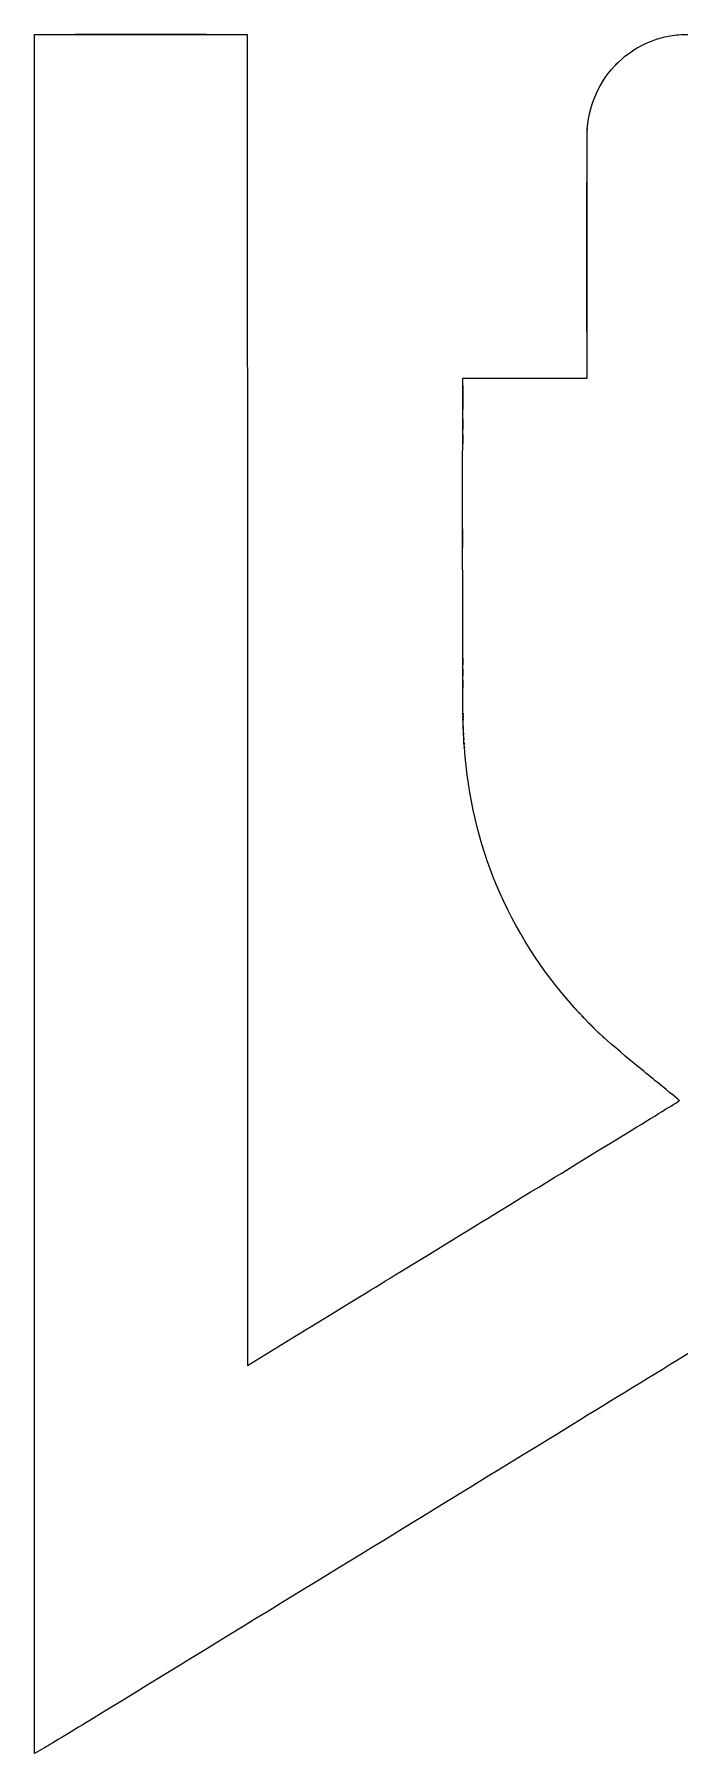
# Model space of a CAD drawing. Header units: millimetres. Extents: x -1349 to 1341, y -2680 to -1380.
# Drawn here: x 41 to 529, y -2679 to -1380 of the extents above; entities that cross this region are included whole.
import ezdxf

# ---------------------------------------------------------------- set-up
doc = ezdxf.new("R2010")
doc.units = ezdxf.units.MM
doc.layers.get('0').update_dxf_attribs({"linetype": 'CONTINUOUS'})

msp = doc.modelspace()

# ---------------------------------------------------------------- linework, layer by layer
for p, q in [((40.9, -2029.7), (40.9, -1380)), ((40.9, -1380), (121.4, -1380)), ((121.4, -1380), (201.8, -1380)), ((201.8, -1380), (201.9, -1883)), ((458.6, -1639.7), (458.6, -1546.8)), ((364.6, -1691.5), (364.8, -1639.7)), ((364.8, -1639.7), (411.7, -1639.7)), ((411.7, -1639.7), (458.6, -1639.7)), ((201.9, -1883), (201.9, -2386)), ((40.9, -2679.3), (40.9, -2029.7)), ((455.9, -2123), (456.3, -2123.4)), ((456.3, -2123.4), (455.9, -2123.1)), ((464.7, -2132), (461.9, -2129.3)), ((462, -2129.2), (464.7, -2132)), ((468.8, -2135.9), (468.4, -2135.6)), ((468.5, -2135.5), (468.8, -2135.9)), ((201.9, -2386), (238, -2363.9)), ((48.1, -2675.2), (40.9, -2679.3))]:
    msp.add_line(p, q)
for points in [[(81.1, -1379.9), (59, -1379.9), (77.1, -1379.9), (121.4, -1379.9)], [(161.7, -1379.9), (139.6, -1380), (103.3, -1380), (81.1, -1379.9)], [(121.4, -1379.9), (165.7, -1379.9), (183.8, -1379.9), (161.7, -1379.9)], [(484.8, -1398.6), (496.6, -1388.2), (510.3, -1382.2), (526.1, -1380.3)], [(526.1, -1380.3), (530.1, -1379.8), (538.2, -1379.8), (542.3, -1380.3)], [(458.8, -1451.3), (460.4, -1430.6), (469.6, -1411.9), (484.8, -1398.6)], [(480.3, -1402.8), (480.2, -1402.8), (480.6, -1402.4), (481.1, -1401.8)], [(481.3, -1401.8), (480.8, -1402.4), (480.3, -1402.8), (480.3, -1402.8)], [(481.1, -1401.8), (481.7, -1401.3), (482.2, -1400.8), (482.2, -1400.8)], [(482.2, -1400.8), (482.3, -1400.8), (481.9, -1401.3), (481.3, -1401.8)], [(458.7, -1451.7), (458.6, -1451.5), (458.6, -1451.3), (458.7, -1451.3)], [(458.6, -1546.8), (458.6, -1485.9), (458.7, -1453), (458.8, -1451.3)], [(458.7, -1452.3), (458.6, -1452.1), (458.6, -1451.9), (458.7, -1451.9)], [(458.7, -1451.3), (458.8, -1451.2), (458.8, -1451.3), (458.8, -1451.5)], [(458.8, -1451.5), (458.8, -1451.8), (458.7, -1451.8), (458.7, -1451.7)], [(458.7, -1451.9), (458.8, -1451.8), (458.8, -1451.9), (458.8, -1452.1)], [(458.8, -1452.1), (458.8, -1452.4), (458.7, -1452.4), (458.7, -1452.3)], [(458.5, -1502.3), (458.5, -1477.1), (458.5, -1497.7), (458.5, -1548.2)], [(458.5, -1593.9), (458.4, -1568.7), (458.4, -1527.4), (458.5, -1502.3)], [(458.5, -1548.2), (458.5, -1598.6), (458.5, -1619.2), (458.5, -1593.9)], [(364.6, -1646.9), (364.6, -1642.9), (364.7, -1646.3), (364.7, -1654.3)], [(364.6, -1661.6), (364.6, -1657.5), (364.6, -1650.9), (364.6, -1646.9)], [(364.7, -1654.3), (364.7, -1662.4), (364.6, -1665.7), (364.6, -1661.6)], [(364.6, -1671.7), (364.6, -1670.1), (364.7, -1671.5), (364.7, -1674.7)], [(364.6, -1677.6), (364.6, -1676), (364.6, -1673.4), (364.6, -1671.7)], [(364.7, -1674.7), (364.7, -1677.9), (364.6, -1679.2), (364.6, -1677.6)], [(364.6, -1683), (364.6, -1681.5), (364.7, -1682.8), (364.7, -1685.9)], [(364.6, -1688.6), (364.6, -1687), (364.6, -1684.5), (364.6, -1683)], [(364.7, -1685.9), (364.7, -1688.9), (364.6, -1690.2), (364.6, -1688.6)], [(364.9, -1898.1), (364.7, -1886.9), (364.5, -1751.4), (364.6, -1691.5)], [(364.4, -1754.9), (364.4, -1751.8), (364.5, -1754.3), (364.5, -1760.6)], [(364.4, -1766.3), (364.4, -1763.2), (364.4, -1758), (364.4, -1754.9)], [(364.5, -1760.6), (364.5, -1766.9), (364.4, -1769.4), (364.4, -1766.3)], [(364.6, -1851.7), (364.6, -1850.6), (364.7, -1851.5), (364.7, -1853.9)], [(364.6, -1856), (364.6, -1854.8), (364.6, -1852.9), (364.6, -1851.7)], [(364.7, -1853.9), (364.7, -1856.2), (364.6, -1857.2), (364.6, -1856)], [(364.6, -1860.1), (364.6, -1858.9), (364.7, -1859.8), (364.7, -1862.2)], [(364.6, -1864.3), (364.6, -1863.2), (364.6, -1861.2), (364.6, -1860.1)], [(364.7, -1862.2), (364.7, -1864.5), (364.6, -1865.5), (364.6, -1864.3)], [(364.6, -1868.5), (364.6, -1867.3), (364.7, -1868.3), (364.7, -1870.7)], [(364.6, -1873), (364.6, -1871.7), (364.6, -1869.7), (364.6, -1868.5)], [(364.7, -1870.7), (364.7, -1873.2), (364.6, -1874.2), (364.6, -1873)], [(364.8, -1893.3), (364.9, -1893.1), (364.9, -1893.3), (364.9, -1893.8)], [(364.8, -1894.3), (364.8, -1894), (364.8, -1893.5), (364.8, -1893.3)], [(364.9, -1893.8), (364.9, -1894.4), (364.9, -1894.6), (364.8, -1894.3)], [(364.8, -1895.2), (364.9, -1894.9), (364.9, -1895.1), (364.9, -1895.7)], [(364.8, -1896.3), (364.8, -1896), (364.8, -1895.5), (364.8, -1895.2)], [(364.9, -1895.7), (364.9, -1896.3), (364.9, -1896.6), (364.8, -1896.3)], [(364.8, -1897.2), (364.9, -1896.9), (364.9, -1897.2), (364.9, -1897.8)], [(364.8, -1898.4), (364.8, -1898), (364.8, -1897.5), (364.8, -1897.2)], [(364.9, -1897.8), (364.9, -1898.5), (364.8, -1898.7), (364.8, -1898.4)], [(365.9, -1919), (365.4, -1911.6), (365.2, -1906.8), (364.9, -1898.1)], [(365, -1903.1), (365, -1903), (365, -1902.8), (365, -1902.7)], [(365, -1902.7), (365.1, -1902.7), (365.1, -1902.8), (365.1, -1903)], [(365.1, -1903), (365.1, -1903.2), (365.1, -1903.3), (365, -1903.1)], [(365, -1903.9), (365, -1903.8), (365, -1903.6), (365, -1903.4)], [(365, -1903.4), (365.1, -1903.3), (365.1, -1903.4), (365.1, -1903.7)], [(365.1, -1903.7), (365.1, -1903.9), (365.1, -1904.1), (365, -1903.9)], [(365, -1904.3), (365.1, -1904.1), (365.1, -1904.3), (365.1, -1904.7)], [(365, -1905), (365, -1904.8), (365, -1904.5), (365, -1904.3)], [(365.1, -1904.7), (365.1, -1905), (365.1, -1905.2), (365, -1905)], [(365.2, -1908.2), (365.3, -1908), (365.3, -1908.2), (365.3, -1908.4)], [(365.2, -1908.7), (365.2, -1908.5), (365.2, -1908.3), (365.2, -1908.2)], [(365.3, -1908.4), (365.3, -1908.7), (365.3, -1908.8), (365.2, -1908.7)], [(365.2, -1909), (365.3, -1908.8), (365.3, -1909), (365.3, -1909.2)], [(365.2, -1909.5), (365.2, -1909.3), (365.2, -1909.1), (365.2, -1909)], [(365.3, -1909.2), (365.3, -1909.5), (365.3, -1909.6), (365.2, -1909.5)], [(365.4, -1912.1), (365.5, -1912), (365.5, -1912.1), (365.5, -1912.3)], [(365.4, -1912.4), (365.3, -1912.3), (365.4, -1912.1), (365.4, -1912.1)], [(365.5, -1912.3), (365.5, -1912.5), (365.5, -1912.6), (365.4, -1912.4)], [(365.4, -1912.7), (365.5, -1912.6), (365.5, -1912.7), (365.5, -1912.9)], [(365.4, -1913), (365.3, -1912.9), (365.4, -1912.7), (365.4, -1912.7)], [(365.5, -1912.9), (365.5, -1913.1), (365.5, -1913.2), (365.4, -1913)], [(365.6, -1915.6), (365.5, -1915.5), (365.6, -1915.3), (365.6, -1915.2)], [(365.6, -1915.2), (365.7, -1915.2), (365.7, -1915.3), (365.7, -1915.5)], [(365.7, -1915.5), (365.7, -1915.7), (365.7, -1915.8), (365.6, -1915.6)], [(365.6, -1916.2), (365.5, -1916.1), (365.6, -1915.9), (365.6, -1915.8)], [(365.6, -1915.8), (365.7, -1915.8), (365.7, -1915.9), (365.7, -1916.1)], [(365.7, -1916.1), (365.7, -1916.3), (365.7, -1916.4), (365.6, -1916.2)], [(365.8, -1919), (365.7, -1918.8), (365.8, -1918.7), (365.8, -1918.6)], [(365.8, -1918.6), (365.9, -1918.5), (365.9, -1918.7), (365.9, -1918.9)], [(365.9, -1918.9), (365.9, -1919.1), (365.9, -1919.1), (365.8, -1919)], [(390.2, -2022.9), (376.8, -1990.6), (368.7, -1955.9), (365.9, -1919)], [(449.4, -2115.9), (424.2, -2087.9), (404.2, -2056.4), (390.2, -2022.9)], [(500.2, -2162.6), (475.4, -2142.5), (463.4, -2131.5), (449.4, -2115.9)], [(450.1, -2116.9), (450.1, -2116.7), (450.2, -2116.8), (450.5, -2117.1)], [(450.4, -2117.2), (450.2, -2117.1), (450.1, -2116.9), (450.1, -2116.9)], [(450.5, -2117.1), (450.7, -2117.5), (450.7, -2117.5), (450.4, -2117.2)], [(452.4, -2119.4), (452.2, -2119.2), (452.1, -2119.1), (452.1, -2119)], [(452.1, -2119), (452.1, -2118.9), (452.2, -2119), (452.5, -2119.3)], [(452.5, -2119.3), (452.7, -2119.6), (452.7, -2119.6), (452.4, -2119.4)], [(453, -2120), (452.7, -2119.7), (452.6, -2119.6), (452.7, -2119.6)], [(452.7, -2119.6), (452.8, -2119.6), (452.9, -2119.7), (453.1, -2119.9)], [(453.1, -2119.9), (453.3, -2120.2), (453.3, -2120.2), (453, -2120)], [(454.8, -2122), (454.8, -2121.9), (455, -2122), (455.3, -2122.3)], [(455.2, -2122.4), (455, -2122.2), (454.8, -2122.1), (454.8, -2122)], [(455.3, -2122.3), (455.5, -2122.6), (455.5, -2122.6), (455.2, -2122.4)], [(455.9, -2123.1), (455.5, -2122.7), (455.3, -2122.5), (455.5, -2122.5)], [(455.5, -2122.5), (455.5, -2122.5), (455.7, -2122.7), (455.9, -2123)], [(456.6, -2123.8), (456.2, -2123.5), (456.1, -2123.3), (456.3, -2123.3)], [(456.3, -2123.3), (456.3, -2123.3), (456.5, -2123.5), (456.7, -2123.7)], [(456.7, -2123.7), (456.9, -2124), (456.9, -2124), (456.6, -2123.8)], [(461.9, -2129.3), (459.4, -2126.8), (459.1, -2126.5), (459.3, -2126.5)], [(459.3, -2126.5), (459.3, -2126.5), (460.5, -2127.7), (462, -2129.2)], [(467.1, -2134.3), (466.8, -2134), (466.7, -2133.9), (466.8, -2133.9)], [(466.8, -2133.9), (466.9, -2133.9), (467, -2134), (467.2, -2134.2)], [(467.2, -2134.2), (467.4, -2134.5), (467.4, -2134.5), (467.1, -2134.3)], [(467.7, -2134.9), (467.4, -2134.6), (467.3, -2134.5), (467.4, -2134.5)], [(467.4, -2134.5), (467.5, -2134.5), (467.6, -2134.6), (467.8, -2134.8)], [(467.8, -2134.8), (468, -2135.1), (468, -2135.1), (467.7, -2134.9)], [(467.9, -2135.1), (467.9, -2135), (468.1, -2135.1), (468.5, -2135.5)], [(468.4, -2135.6), (468.1, -2135.4), (467.9, -2135.2), (467.9, -2135.1)], [(471.1, -2138), (470.7, -2137.8), (470.6, -2137.6), (470.8, -2137.6)], [(470.8, -2137.6), (470.8, -2137.6), (471, -2137.8), (471.1, -2138)], [(471.1, -2138), (471.4, -2138.3), (471.4, -2138.3), (471.1, -2138)], [(513, -2173), (509.8, -2170.4), (504, -2165.7), (500.2, -2162.6)], [(528.4, -2185.8), (528.4, -2185.7), (520, -2178.7), (513, -2173)], [(492.7, -2207.9), (512.4, -2195.8), (528.5, -2185.9), (528.4, -2185.8)], [(383.4, -2274.8), (435.4, -2243), (444.4, -2237.5), (492.7, -2207.9)], [(306.3, -2322.1), (324, -2311.2), (358.7, -2290), (383.4, -2274.8)], [(238, -2363.9), (257.9, -2351.7), (288.6, -2332.9), (306.3, -2322.1)], [(558.2, -2362.8), (444.7, -2432.5), (329.1, -2503.4), (82.7, -2654.3)], [(82.7, -2654.3), (67.6, -2663.5), (52, -2672.9), (48.1, -2675.2)]]:
    msp.add_open_spline(points, degree=3)

doc.saveas('drawing.dxf')
